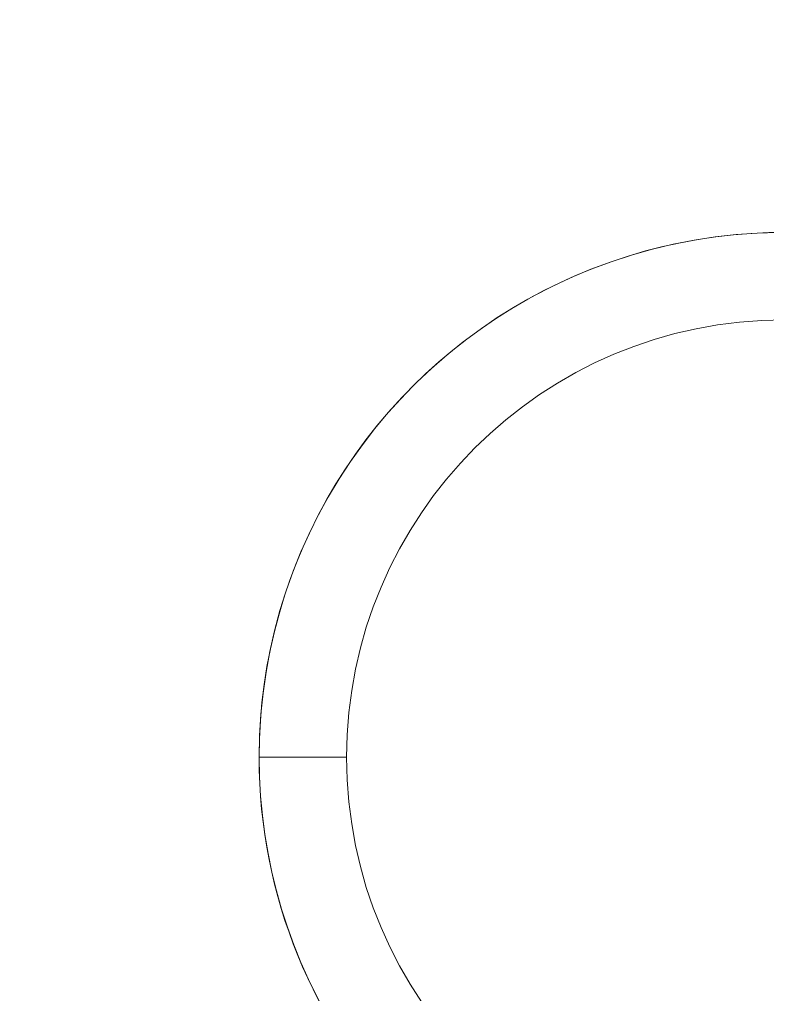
# Model space of a CAD drawing. Header units: millimetres. Extents: x 210 to 1075, y 109 to 733.
# Drawn here: x 294.82 to 303.37, y 558.1 to 569.24 of the extents above; entities that cross this region are included whole.
import ezdxf

# ---------------------------------------------------------------- set-up
doc = ezdxf.new("R2010")
doc.units = ezdxf.units.MM
doc.layers.add('core', color=7, linetype='Continuous', lineweight=20)

msp = doc.modelspace()

# ---------------------------------------------------------------- linework, layer by layer
at = {"layer": 'core', "lineweight": 13}
msp.add_line((298.557, 560.811), (297.557, 560.811), dxfattribs=at)
for centre, radius, start, end in [((494.557, 452.811), 202.61, 0, 180), ((303.557, 560.811), 6, 33.8119, 180), ((303.557, 560.811), 5, 0, 180), ((303.557, 560.811), 6, 180, 267.2184), ((303.557, 560.811), 5, 180, 0)]:
    msp.add_arc(centre, radius, start, end, dxfattribs=at)
at = {"layer": 'core', "lineweight": 18}
for centre, radius, start, end in [((494.557, 452.811), 201.12, 0, 180), ((303.557, 560.811), 6, 54.4735, 180), ((303.557, 560.811), 6, 180, 246.5549)]:
    msp.add_arc(centre, radius, start, end, dxfattribs=at)

doc.saveas('drawing.dxf')
